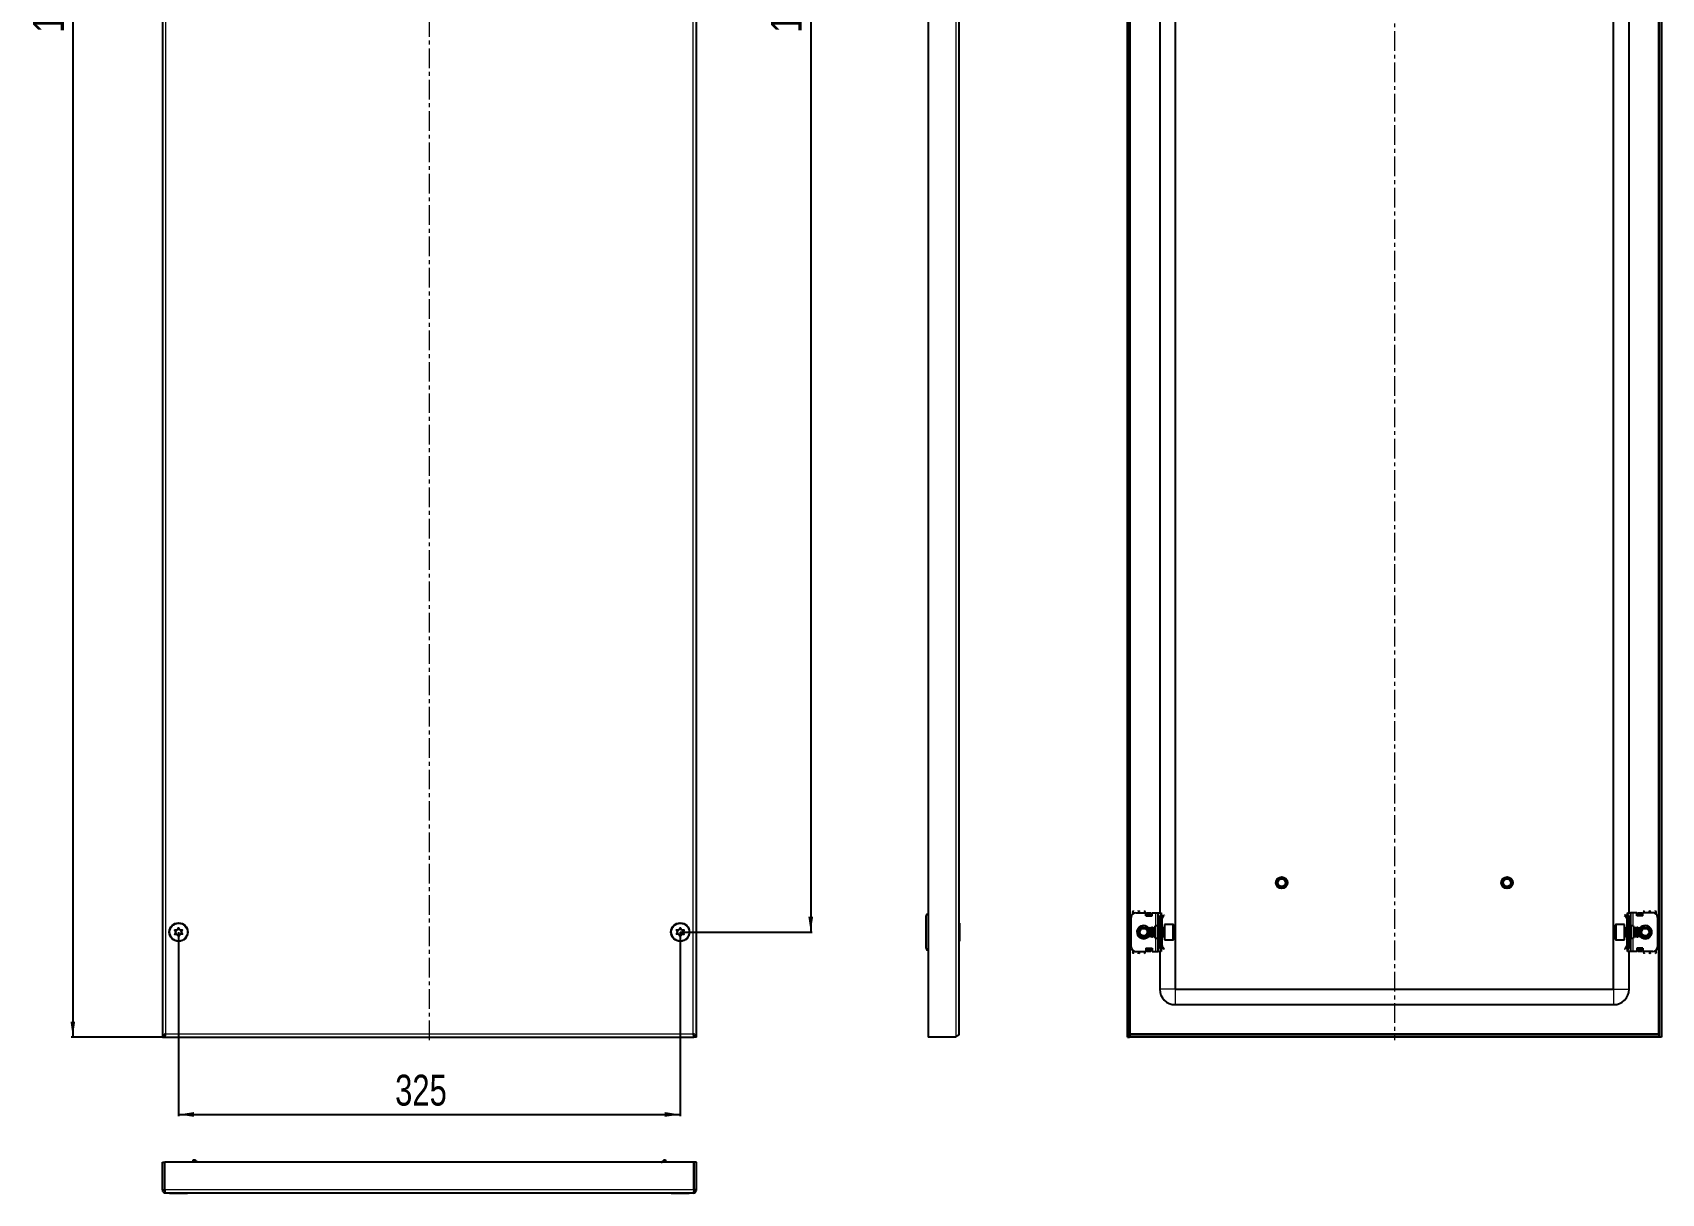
# Model space of a CAD drawing. Header units: millimetres. Extents: x 102 to 1157, y -492 to 1061.
# Drawn here: x 102 to 1157, y -492 to 261 of the extents above; entities that cross this region are included whole.
import ezdxf

# ---------------------------------------------------------------- set-up
doc = ezdxf.new("R2010")
doc.units = ezdxf.units.MM
doc.linetypes.add('CENTERX2', pattern=[20.32, 12.7, -2.54, 2.54, -2.54])
doc.layers.add('FORMAT', color=7, linetype='Continuous')
doc.styles.add('SLDTEXTSTYLE0', font='TXT', dxfattribs={"width": 0.75})
doc.dimstyles.new('SLDDIMSTYLE0', dxfattribs={"dimtxt": 20, "dimasz": 10, "dimexe": 0, "dimexo": 0.0625, "dimgap": 5, "dimtad": 2, "dimdec": 1, "dimrnd": 1e-09, "dimzin": 12, "dimdsep": 46, "dimtxsty": 'SLDTEXTSTYLE0', "dimsah": 1, "dimcen": 0.09, "dimadec": 0, "dimazin": 3, "dimtfac": 1, "dimtofl": 0, "dimtmove": 0, "dimatfit": 3, "dimfxl": 0, "dimfrac": 2, "dimtolj": 1, "dimtzin": 12, "dimarcsym": 0})

# ---------------------------------------------------------------- blocks, each defined once
blk = doc.blocks.new('_D_1')
at = {"layer": 'FORMAT'}
for p, q in [((187.7, 970.6), (127, 970.6)), ((128, 970.6), (128, -390.4)), ((187.7, -390.4), (127, -390.4))]:
    blk.add_line(p, q, dxfattribs=at)
for points in [[(128, 970.6), (126.5, 960.6), (129.5, 960.6)], [(128, -390.4), (129.5, -380.4), (126.5, -380.4)]]:
    blk.add_solid(points, dxfattribs=at)
at = {"layer": 'FORMAT', "insert": (102.2, 260.5), "char_height": 20, "attachment_point": 1, "rotation": 90, "style": 'SLDTEXTSTYLE0'}
blk.add_mtext('1361', dxfattribs=at)
blk = doc.blocks.new('_D_2')
at = {"layer": 'FORMAT'}
for p, q in [((521.5, 902.6), (607, 902.6)), ((606, 902.6), (606, -322.4)), ((521.5, -322.4), (607, -322.4))]:
    blk.add_line(p, q, dxfattribs=at)
for points in [[(606, 902.6), (604.5, 892.6), (607.6, 892.6)], [(606, -322.4), (607.6, -312.4), (604.5, -312.4)]]:
    blk.add_solid(points, dxfattribs=at)
at = {"layer": 'FORMAT', "insert": (580.2, 260.5), "char_height": 20, "attachment_point": 1, "rotation": 90, "style": 'SLDTEXTSTYLE0'}
blk.add_mtext('1225', dxfattribs=at)
blk = doc.blocks.new('_D_3')
at = {"layer": 'FORMAT'}
for p, q in [((196.5, -322.4), (196.5, -441.6)), ((521.5, -322.4), (521.5, -441.6)), ((196.5, -440.6), (521.5, -440.6))]:
    blk.add_line(p, q, dxfattribs=at)
for points in [[(196.5, -440.6), (206.5, -442.1), (206.5, -439)], [(521.5, -440.6), (511.5, -439), (511.5, -442.1)]]:
    blk.add_solid(points, dxfattribs=at)
at = {"layer": 'FORMAT', "insert": (336.8, -414.8), "char_height": 20, "attachment_point": 1, "style": 'SLDTEXTSTYLE0'}
blk.add_mtext('325', dxfattribs=at)

msp = doc.modelspace()

# ---------------------------------------------------------------- linework, layer by layer
at = {"color": 7, "linetype": 'Continuous', "lineweight": 25}
for p, q in [((186.01, 970.6), (186.01, -390.4)), ((532.01, -390.4), (532.01, 970.6)), ((682.08, 970.6), (682.08, -390.4)), ((702.08, 968.5), (702.08, -388.3)), ((811.14, -390.4), (811.14, 970.6)), ((812.64, -390.4), (812.64, 970.6)), ((1155.64, 970.6), (1155.64, -390.4)), ((1157.14, 970.6), (1157.14, -390.4)), ((842.14, 939.6), (842.14, -359.4)), ((1126.14, -359.4), (1126.14, 939.6)), ((832.14, 277.6), (832.14, -309.9)), ((1136.14, -309.9), (1136.14, 277.6)), ((680.58, -312.9), (680.58, -331.9)), ((813.64, -331.9), (813.64, -312.9)), ((814.64, -309.65), (814.64, -310.66)), ((816.64, -309.9), (823.14, -309.9)), ((822.64, -309.65), (822.64, -309.9)), ((823.14, -311.9), (823.14, -309.9)), ((823.34, -310.02), (823.14, -310.02)), ((823.14, -311.9), (827.14, -311.9)), ((823.34, -311.9), (823.34, -310.02)), ((823.39, -310.28), (823.89, -309.92)), ((823.89, -310.28), (823.39, -310.63)), ((823.39, -310.63), (823.39, -310.28)), ((823.39, -311.55), (823.39, -310.63)), ((823.39, -311.9), (823.39, -311.55)), ((823.89, -309.92), (823.89, -310.28)), ((823.89, -309.92), (826.39, -309.92)), ((823.89, -310.28), (826.39, -310.28)), ((826.39, -310.28), (826.39, -309.92)), ((826.39, -309.92), (826.89, -310.28)), ((826.89, -310.63), (826.39, -310.28)), ((826.89, -310.28), (826.89, -310.63)), ((826.89, -310.63), (826.89, -311.55)), ((826.89, -311.55), (826.89, -311.9)), ((827.14, -311.9), (827.14, -309.9)), ((827.14, -309.9), (829.64, -309.9)), ((829.64, -309.9), (831.14, -309.9)), ((831.14, -309.9), (833.14, -309.9)), ((831.14, -312.9), (831.14, -309.9)), ((831.14, -331.9), (831.14, -312.9)), ((832.14, -331.9), (832.14, -312.9)), ((833.14, -309.9), (833.14, -310.66)), ((833.14, -310.66), (833.14, -334.14)), ((833.14, -310.99), (833.34, -311.19)), ((833.64, -313.65), (833.14, -313.65)), ((833.14, -317.15), (833.14, -313.65)), ((833.64, -311.9), (833.64, -312.36)), ((833.64, -317.15), (833.64, -313.65)), ((833.72, -312.24), (834.7, -311.26)), ((834.08, -312.59), (833.72, -312.24)), ((834.08, -312.59), (835.05, -311.61)), ((834.7, -311.26), (835.05, -311.61)), ((1133.58, -311.26), (1133.22, -311.61)), ((1134.2, -312.59), (1133.22, -311.61)), ((1134.55, -312.24), (1133.58, -311.26)), ((1134.2, -312.59), (1134.55, -312.24)), ((1134.64, -311.9), (1134.64, -312.29)), ((1134.64, -313.65), (1135.14, -313.65)), ((1134.64, -313.65), (1134.64, -317.15)), ((1134.93, -311.19), (1135.14, -310.99)), ((1135.14, -309.9), (1137.14, -309.9)), ((1135.14, -310.66), (1135.14, -309.9)), ((1135.14, -334.14), (1135.14, -310.66)), ((1135.14, -313.65), (1135.14, -317.15)), ((1136.14, -312.9), (1136.14, -331.9)), ((1137.14, -309.9), (1137.14, -312.9)), ((1138.64, -309.9), (1137.14, -309.9)), ((1137.14, -312.9), (1137.14, -331.9)), ((1141.14, -309.9), (1138.64, -309.9)), ((1141.14, -311.9), (1141.14, -309.9)), ((1145.14, -311.9), (1141.14, -311.9)), ((1141.39, -310.28), (1141.89, -309.92)), ((1141.89, -310.28), (1141.39, -310.63)), ((1141.39, -310.63), (1141.39, -310.28)), ((1141.39, -311.55), (1141.39, -310.63)), ((1141.39, -311.9), (1141.39, -311.55)), ((1141.89, -309.92), (1141.89, -310.28)), ((1141.89, -309.92), (1144.39, -309.92)), ((1141.89, -310.28), (1144.39, -310.28)), ((1144.39, -310.28), (1144.39, -309.92)), ((1144.39, -309.92), (1144.89, -310.28)), ((1144.89, -310.63), (1144.39, -310.28)), ((1144.89, -310.28), (1144.89, -310.63)), ((1144.89, -310.63), (1144.89, -311.55)), ((1144.89, -311.55), (1144.89, -311.9)), ((1144.94, -310.02), (1144.94, -311.9)), ((1145.14, -310.02), (1144.94, -310.02)), ((1145.14, -311.9), (1145.14, -309.9)), ((1151.64, -309.9), (1145.14, -309.9)), ((1145.64, -309.9), (1145.64, -309.65)), ((1153.64, -310.66), (1153.64, -309.65)), ((1154.64, -312.9), (1154.64, -331.9)), ((702.34, -316.61), (702.08, -316.61)), ((702.34, -316.61), (702.34, -328.18)), ((825.69, -319.4), (825.14, -319.95)), ((825.14, -319.95), (825.14, -324.85)), ((825.14, -324.85), (825.69, -325.4)), ((825.75, -319.4), (825.69, -319.4)), ((825.69, -319.4), (825.69, -325.4)), ((825.69, -325.4), (825.75, -325.4)), ((826.14, -319.95), (825.75, -319.4)), ((825.75, -319.4), (825.75, -324.93)), ((825.75, -325.4), (826.14, -324.85)), ((825.75, -324.93), (825.75, -325.4)), ((826.52, -319.4), (826.14, -319.95)), ((826.14, -319.95), (826.14, -324.46)), ((826.14, -324.46), (826.14, -324.85)), ((826.14, -324.85), (826.52, -325.4)), ((826.75, -319.4), (826.52, -319.4)), ((826.52, -319.4), (826.52, -324.93)), ((826.52, -324.93), (826.52, -325.4)), ((826.52, -325.4), (826.75, -325.4)), ((827.14, -319.95), (826.75, -319.4)), ((826.75, -319.4), (826.75, -324.93)), ((826.75, -325.4), (827.14, -324.85)), ((826.75, -324.93), (826.75, -325.4)), ((827.52, -319.4), (827.14, -319.95)), ((827.14, -319.95), (827.14, -324.46)), ((827.14, -324.46), (827.14, -324.85)), ((827.14, -324.85), (827.52, -325.4)), ((827.75, -319.4), (827.52, -319.4)), ((827.52, -319.4), (827.52, -324.93)), ((827.52, -324.93), (827.52, -325.4)), ((827.52, -325.4), (827.75, -325.4)), ((828.14, -319.95), (827.75, -319.4)), ((827.75, -319.4), (827.75, -324.93)), ((827.75, -325.4), (828.14, -324.85)), ((827.75, -324.93), (827.75, -325.4)), ((828.52, -319.4), (828.14, -319.95)), ((828.14, -319.95), (828.14, -324.46)), ((828.14, -324.46), (828.14, -324.85)), ((828.14, -324.85), (828.52, -325.4)), ((828.75, -319.4), (828.52, -319.4)), ((828.52, -319.4), (828.52, -324.93)), ((828.52, -324.93), (828.52, -325.4)), ((828.52, -325.4), (828.75, -325.4)), ((829.14, -319.95), (828.75, -319.4)), ((828.75, -319.4), (828.75, -324.93)), ((828.75, -325.4), (829.14, -324.85)), ((828.75, -324.93), (828.75, -325.4)), ((830.64, -318.4), (829.14, -318.4)), ((829.14, -326.4), (829.14, -318.4)), ((829.14, -326.4), (830.64, -326.4)), ((833.64, -317.15), (833.14, -317.15)), ((833.52, -319.4), (833.14, -319.95)), ((833.14, -324.85), (833.52, -325.4)), ((833.75, -319.4), (833.52, -319.4)), ((833.52, -319.4), (833.52, -324.93)), ((833.52, -324.93), (833.52, -325.4)), ((833.52, -325.4), (833.75, -325.4)), ((833.64, -319.4), (833.64, -317.15)), ((833.64, -327.65), (833.64, -325.4)), ((834.14, -319.95), (833.75, -319.4)), ((833.75, -319.4), (833.75, -324.93)), ((833.75, -325.4), (834.14, -324.85)), ((833.75, -324.93), (833.75, -325.4)), ((834.52, -319.4), (834.14, -319.95)), ((834.14, -319.95), (834.14, -324.46)), ((834.14, -324.46), (834.14, -324.85)), ((834.14, -324.85), (834.52, -325.4)), ((834.89, -319.4), (834.52, -319.4)), ((834.52, -319.4), (834.52, -324.93)), ((834.52, -324.93), (834.52, -325.4)), ((834.52, -325.4), (834.89, -325.4)), ((840.54, -317.4), (835.14, -317.4)), ((835.14, -317.4), (835.14, -327.4)), ((841.14, -318), (841.14, -326.8)), ((1127.14, -320.03), (1127.14, -318)), ((1127.14, -326.8), (1127.14, -320.03)), ((1133.14, -317.4), (1127.74, -317.4)), ((1133.14, -319.71), (1133.14, -317.4)), ((1133.14, -327.4), (1133.14, -319.71)), ((1133.75, -319.4), (1133.39, -319.4)), ((1133.39, -325.4), (1133.75, -325.4)), ((1134.14, -319.95), (1133.75, -319.4)), ((1133.75, -324.93), (1133.75, -319.4)), ((1133.75, -325.4), (1134.14, -324.85)), ((1133.75, -325.4), (1133.75, -324.93)), ((1134.52, -319.4), (1134.14, -319.95)), ((1134.14, -324.46), (1134.14, -319.95)), ((1134.14, -324.85), (1134.14, -324.46)), ((1134.14, -324.85), (1134.52, -325.4)), ((1134.75, -319.4), (1134.52, -319.4)), ((1134.52, -324.93), (1134.52, -319.4)), ((1134.52, -325.4), (1134.52, -324.93)), ((1134.52, -325.4), (1134.75, -325.4)), ((1135.14, -317.15), (1134.64, -317.15)), ((1134.64, -317.15), (1134.64, -319.4)), ((1134.64, -325.4), (1134.64, -327.65)), ((1135.14, -319.95), (1134.75, -319.4)), ((1134.75, -324.93), (1134.75, -319.4)), ((1134.75, -325.4), (1135.14, -324.85)), ((1134.75, -325.4), (1134.75, -324.93)), ((1139.14, -318.4), (1137.64, -318.4)), ((1137.64, -326.4), (1139.14, -326.4)), ((1139.14, -318.4), (1139.14, -326.4)), ((1139.52, -319.4), (1139.14, -319.95)), ((1139.14, -324.85), (1139.52, -325.4)), ((1139.75, -319.4), (1139.52, -319.4)), ((1139.52, -324.93), (1139.52, -319.4)), ((1139.52, -325.4), (1139.52, -324.93)), ((1139.52, -325.4), (1139.75, -325.4)), ((1140.14, -319.95), (1139.75, -319.4)), ((1139.75, -324.93), (1139.75, -319.4)), ((1139.75, -325.4), (1140.14, -324.85)), ((1139.75, -325.4), (1139.75, -324.93)), ((1140.52, -319.4), (1140.14, -319.95)), ((1140.14, -324.46), (1140.14, -319.95)), ((1140.14, -324.85), (1140.14, -324.46)), ((1140.14, -324.85), (1140.52, -325.4)), ((1140.75, -319.4), (1140.52, -319.4)), ((1140.52, -324.93), (1140.52, -319.4)), ((1140.52, -325.4), (1140.52, -324.93)), ((1140.52, -325.4), (1140.75, -325.4)), ((1141.14, -319.95), (1140.75, -319.4)), ((1140.75, -324.93), (1140.75, -319.4)), ((1140.75, -325.4), (1141.14, -324.85)), ((1140.75, -325.4), (1140.75, -324.93)), ((1141.52, -319.4), (1141.14, -319.95)), ((1141.14, -324.46), (1141.14, -319.95)), ((1141.14, -324.85), (1141.14, -324.46)), ((1141.14, -324.85), (1141.52, -325.4)), ((1141.75, -319.4), (1141.52, -319.4)), ((1141.52, -324.93), (1141.52, -319.4)), ((1141.52, -325.4), (1141.52, -324.93)), ((1141.52, -325.4), (1141.75, -325.4)), ((1142.14, -319.95), (1141.75, -319.4)), ((1141.75, -324.93), (1141.75, -319.4)), ((1141.75, -325.4), (1142.14, -324.85)), ((1141.75, -325.4), (1141.75, -324.93)), ((1142.52, -319.4), (1142.14, -319.95)), ((1142.14, -324.46), (1142.14, -319.95)), ((1142.14, -324.85), (1142.14, -324.46)), ((1142.14, -324.85), (1142.52, -325.4)), ((1142.58, -319.4), (1142.52, -319.4)), ((1142.52, -324.93), (1142.52, -319.4)), ((1142.52, -325.4), (1142.52, -324.93)), ((1142.52, -325.4), (1142.58, -325.4)), ((1143.14, -319.95), (1142.58, -319.4)), ((1142.58, -320.78), (1142.58, -319.4)), ((1142.58, -325.4), (1142.58, -320.78)), ((1142.58, -325.4), (1143.14, -324.85)), ((1143.14, -321.08), (1143.14, -319.95)), ((1143.14, -324.85), (1143.14, -321.08)), ((702.08, -328.18), (702.34, -328.18)), ((814.64, -334.14), (814.64, -335.15)), ((816.64, -334.9), (823.14, -334.9)), ((822.64, -334.9), (822.64, -335.15)), ((823.14, -332.9), (823.14, -334.9)), ((823.14, -332.9), (827.14, -332.9)), ((823.14, -334.78), (823.34, -334.78)), ((823.34, -334.78), (823.34, -332.9)), ((823.39, -333.25), (823.39, -332.9)), ((823.39, -334.17), (823.39, -333.25)), ((823.39, -334.52), (823.39, -334.17)), ((823.39, -334.17), (823.89, -334.52)), ((823.89, -334.87), (823.39, -334.52)), ((823.89, -334.52), (823.89, -334.87)), ((826.39, -334.52), (823.89, -334.52)), ((826.39, -334.87), (823.89, -334.87)), ((826.39, -334.52), (826.89, -334.17)), ((826.39, -334.87), (826.39, -334.52)), ((826.89, -334.52), (826.39, -334.87)), ((826.89, -332.9), (826.89, -333.25)), ((826.89, -333.25), (826.89, -334.17)), ((826.89, -334.17), (826.89, -334.52)), ((827.14, -332.9), (827.14, -334.9)), ((827.14, -334.9), (829.64, -334.9)), ((829.64, -334.9), (831.14, -334.9)), ((831.14, -334.9), (831.14, -331.9)), ((833.14, -334.9), (831.14, -334.9)), ((832.14, -334.9), (832.14, -359.4)), ((833.14, -331.15), (833.14, -327.65)), ((833.14, -327.65), (833.64, -327.65)), ((833.64, -331.15), (833.14, -331.15)), ((833.34, -333.61), (833.14, -333.81)), ((833.14, -334.14), (833.14, -334.9)), ((833.64, -331.15), (833.64, -327.65)), ((833.64, -332.9), (833.64, -332.51)), ((834.08, -332.21), (833.72, -332.56)), ((833.72, -332.56), (834.7, -333.54)), ((834.08, -332.21), (835.05, -333.19)), ((834.7, -333.54), (835.05, -333.19)), ((835.14, -327.4), (840.54, -327.4)), ((1127.74, -327.4), (1133.14, -327.4)), ((1134.2, -332.21), (1133.22, -333.19)), ((1133.58, -333.54), (1133.22, -333.19)), ((1134.55, -332.56), (1133.58, -333.54)), ((1134.2, -332.21), (1134.55, -332.56)), ((1134.64, -327.65), (1135.14, -327.65)), ((1134.64, -327.65), (1134.64, -331.15)), ((1134.64, -331.15), (1135.14, -331.15)), ((1134.64, -332.9), (1134.64, -332.44)), ((1135.14, -333.81), (1134.93, -333.61)), ((1135.14, -327.65), (1135.14, -331.15)), ((1135.14, -334.9), (1135.14, -334.14)), ((1137.14, -334.9), (1135.14, -334.9)), ((1136.14, -359.4), (1136.14, -334.9)), ((1137.14, -331.9), (1137.14, -334.9)), ((1138.64, -334.9), (1137.14, -334.9)), ((1141.14, -334.9), (1138.64, -334.9)), ((1145.14, -332.9), (1141.14, -332.9)), ((1141.14, -332.9), (1141.14, -334.9)), ((1141.39, -333.25), (1141.39, -332.9)), ((1141.39, -334.17), (1141.39, -333.25)), ((1141.39, -334.52), (1141.39, -334.17)), ((1141.39, -334.17), (1141.89, -334.52)), ((1141.89, -334.87), (1141.39, -334.52)), ((1141.89, -334.52), (1141.89, -334.87)), ((1144.39, -334.52), (1141.89, -334.52)), ((1144.39, -334.87), (1141.89, -334.87)), ((1144.39, -334.52), (1144.89, -334.17)), ((1144.39, -334.87), (1144.39, -334.52)), ((1144.89, -334.52), (1144.39, -334.87)), ((1144.89, -332.9), (1144.89, -333.25)), ((1144.89, -333.25), (1144.89, -334.17)), ((1144.89, -334.17), (1144.89, -334.52)), ((1144.94, -332.9), (1144.94, -334.78)), ((1144.94, -334.78), (1145.14, -334.78)), ((1145.14, -332.9), (1145.14, -334.9)), ((1151.64, -334.9), (1145.14, -334.9)), ((1145.64, -335.15), (1145.64, -334.9)), ((1153.64, -335.15), (1153.64, -334.14)), ((842.14, -359.4), (1126.14, -359.4)), ((842.14, -369.4), (1126.14, -369.4)), ((186.01, -390.4), (187.51, -390.4)), ((187.71, -389.29), (187.71, -390.4)), ((187.71, -390.4), (530.31, -390.4)), ((530.31, -390.4), (530.31, -389.28)), ((532.01, -390.4), (530.51, -390.4)), ((699.98, -390.4), (682.08, -390.4)), ((811.14, -390.4), (812.64, -390.4)), ((1155.44, -388.9), (812.84, -388.9)), ((812.84, -388.9), (812.84, -390.4)), ((1155.44, -390.4), (812.84, -390.4)), ((812.99, -388.9), (813.24, -388.3)), ((1155.04, -388.3), (1155.28, -388.9)), ((1155.44, -388.9), (1155.44, -390.4)), ((1157.14, -390.4), (1155.64, -390.4)), ((186.01, -471.47), (187.51, -471.47)), ((186.01, -489.37), (186.01, -471.47)), ((187.51, -489.37), (187.51, -471.47)), ((187.71, -489.37), (187.71, -471.47)), ((530.31, -471.47), (187.71, -471.47)), ((206.01, -471.47), (206.01, -469.97)), ((206.01, -469.97), (207.01, -469.97)), ((208.01, -470.97), (207.01, -469.97)), ((208.51, -470.97), (208.01, -470.97)), ((208.01, -470.97), (208.01, -471.47)), ((509.51, -470.97), (510.01, -470.97)), ((511.01, -469.97), (510.01, -470.97)), ((510.01, -471.47), (510.01, -470.97)), ((511.01, -469.97), (512.01, -469.97)), ((512.01, -469.97), (512.01, -471.47)), ((530.31, -489.37), (530.31, -471.47)), ((532.01, -471.47), (530.51, -471.47)), ((530.51, -489.37), (530.51, -471.47)), ((532.01, -489.37), (532.01, -471.47)), ((186.01, -489.37), (187.51, -489.37)), ((529.91, -491.47), (188.11, -491.47)), ((190.72, -491.47), (190.72, -491.72)), ((193.72, -491.72), (190.72, -491.72)), ((202.29, -491.72), (193.72, -491.72)), ((202.29, -491.72), (202.29, -491.47)), ((515.72, -491.47), (515.72, -491.72)), ((527.29, -491.72), (515.72, -491.72)), ((527.29, -491.72), (527.29, -491.47)), ((532.01, -489.37), (530.51, -489.37))]:
    msp.add_line(p, q, dxfattribs=at)
at = {"color": 8, "linetype": 'Continuous', "lineweight": 18}
for p, q in [((188.11, 968.5), (188.11, -388.3)), ((529.91, -388.3), (529.91, 968.5)), ((699.98, 970.6), (699.98, -390.4)), ((813.24, -388.3), (813.24, 968.5)), ((1155.04, 968.5), (1155.04, -388.3)), ((814.64, -309.65), (818.64, -309.65)), ((818.64, -309.65), (822.64, -309.65)), ((826.89, -311.55), (823.39, -311.55)), ((829.64, -318.4), (829.64, -309.9)), ((832.14, -312.9), (831.14, -312.9)), ((833.14, -311.4), (833.34, -311.19)), ((833.14, -311.9), (833.64, -311.9)), ((1135.14, -311.9), (1134.64, -311.9)), ((1135.14, -311.4), (1134.93, -311.19)), ((1137.14, -312.9), (1136.14, -312.9)), ((1138.64, -309.9), (1138.64, -318.4)), ((1144.89, -311.55), (1141.39, -311.55)), ((1145.64, -309.65), (1149.64, -309.65)), ((1153.64, -309.65), (1149.64, -309.65)), ((829.64, -334.9), (829.64, -326.4)), ((830.64, -326.4), (830.64, -318.4)), ((834.89, -320.78), (834.89, -319.4)), ((834.89, -325.4), (834.89, -320.78)), ((840.54, -327.4), (840.54, -317.4)), ((1127.74, -317.4), (1127.74, -319.71)), ((1127.74, -319.71), (1127.74, -327.4)), ((1133.39, -319.4), (1133.39, -325.4)), ((1137.64, -318.4), (1137.64, -326.4)), ((1138.64, -326.4), (1138.64, -334.9)), ((814.64, -335.15), (818.64, -335.15)), ((822.64, -335.15), (818.64, -335.15)), ((823.39, -333.25), (826.89, -333.25)), ((831.14, -331.9), (832.14, -331.9)), ((833.14, -332.9), (833.64, -332.9)), ((833.14, -333.4), (833.34, -333.61)), ((1135.14, -332.9), (1134.64, -332.9)), ((1135.14, -333.4), (1134.93, -333.61)), ((1136.14, -331.9), (1137.14, -331.9)), ((1141.39, -333.25), (1144.89, -333.25)), ((1149.64, -335.15), (1145.64, -335.15)), ((1153.64, -335.15), (1149.64, -335.15)), ((842.14, -359.4), (832.14, -359.4)), ((842.14, -359.4), (842.14, -369.4)), ((1126.14, -359.4), (1126.14, -369.4)), ((1126.14, -359.4), (1136.14, -359.4)), ((188.11, -388.3), (529.91, -388.3)), ((1155.04, -388.3), (813.24, -388.3)), ((530.31, -489.37), (187.71, -489.37))]:
    msp.add_line(p, q, dxfattribs=at)
at = {"color": 7, "linetype": 'Continuous', "lineweight": 25}
for centre, radius in [((911.14, -290.4), 3.75), ((911.14, -290.4), 3), ((911.14, -290.4), 2.5), ((1057.14, -290.4), 3.75), ((1057.14, -290.4), 3), ((1057.14, -290.4), 2.5), ((196.51, -322.4), 6), ((521.51, -322.4), 6), ((196.51, -322.4), 5.79), ((196.51, -322.4), 1.85), ((521.51, -322.4), 5.79), ((521.51, -322.4), 1.85), ((821.64, -322.4), 3), ((821.64, -322.4), 2.76), ((821.64, -322.4), 2.45), ((1146.64, -322.4), 3), ((1146.64, -322.4), 2.76), ((1146.64, -322.4), 2.45)]:
    msp.add_circle(centre, radius, dxfattribs=at)
for centre, radius, start, end in [((683.58, -312.9), 3, 120, 180), ((816.64, -312.9), 3, 90, 180), ((835.14, -312.9), 3, 131.81031, 180), ((832.64, -311.9), 1, 360, 45), ((1135.64, -311.9), 1, 135, 180), ((1133.14, -312.9), 3, 360, 48.18969), ((1151.64, -312.9), 3, 360, 90), ((821.64, -322.4), 4, 90, 331.04498), ((821.64, -322.4), 4, 28.95502, 90), ((830.64, -317.9), 0.5, 270, 360), ((830.64, -326.9), 0.5, 0, 90), ((834.89, -319.15), 0.25, 270, 0), ((834.89, -325.65), 0.25, 0, 90), ((840.54, -318), 0.6, 0, 90), ((840.54, -326.8), 0.6, 270, 360), ((1127.74, -318), 0.6, 90, 180), ((1127.74, -326.8), 0.6, 180, 270), ((1133.39, -319.15), 0.25, 180, 270), ((1133.39, -325.65), 0.25, 90, 180), ((1137.64, -317.9), 0.5, 180, 270), ((1137.64, -326.9), 0.5, 90, 180), ((1146.64, -322.4), 4, 270, 151.04498), ((1146.64, -322.4), 4, 208.95502, 270), ((683.58, -331.9), 3, 180, 240), ((816.64, -331.9), 3, 180, 270), ((835.14, -331.9), 3, 180, 228.18969), ((832.64, -332.9), 1, 315, 0), ((1135.64, -332.9), 1, 180, 225), ((1133.14, -331.9), 3, 311.81031, 360), ((1151.64, -331.9), 3, 270, 360), ((842.14, -359.4), 10, 180, 270), ((1126.14, -359.4), 10, 270, 0)]:
    msp.add_arc(centre, radius, start, end, dxfattribs=at)
at = {"color": 8, "linetype": 'Continuous', "lineweight": 18}
for centre, start, end in [((821.64, -322.4), 35.46217, 270), ((821.64, -322.4), 270, 324.53783), ((1146.64, -322.4), 215.46217, 90), ((1146.64, -322.4), 90, 144.53783)]:
    msp.add_arc(centre, 4.5, start, end, dxfattribs=at)
at = {"color": 7, "linetype": 'Continuous', "lineweight": 25}
for points, knots in [([(814.64, -309.65), (814.73, -309.41), (814.92, -308.92), (815.11, -308.52), (815.21, -308.33)], [0, 0, 0, 0, 0.5020654, 1, 1, 1, 1]), ([(818.06, -308.34), (818.14, -308.49), (818.32, -308.84), (818.51, -309.33), (818.62, -309.61), (818.64, -309.65)], [0, 0, 0, 0, 0.4154826, 0.9171518, 1, 1, 1, 1]), ([(818.64, -309.65), (818.73, -309.41), (818.92, -308.92), (819.11, -308.52), (819.21, -308.33)], [0, 0, 0, 0, 0.50206541, 1, 1, 1, 1]), ([(822.06, -308.34), (822.14, -308.49), (822.32, -308.84), (822.51, -309.33), (822.62, -309.61), (822.64, -309.65)], [0, 0, 0, 0, 0.4154826, 0.9171518, 1, 1, 1, 1]), ([(833.72, -312.24), (833.57, -312.42), (833.26, -312.8), (833.14, -313.33), (833.14, -313.61), (833.14, -313.65)], [0, 0, 0, 0, 0.4618628, 0.9237257, 1, 1, 1, 1]), ([(834.08, -312.59), (833.96, -312.74), (833.77, -312.97), (833.65, -313.35), (833.64, -313.55), (833.64, -313.65)], [0, 0, 0, 0, 0.4850424, 0.7384039, 1, 1, 1, 1]), ([(1134.64, -313.65), (1134.62, -313.46), (1134.58, -313.17), (1134.4, -312.82), (1134.26, -312.67), (1134.2, -312.59)], [0, 0, 0, 0, 0.4850424, 0.7384039, 1, 1, 1, 1]), ([(1135.14, -313.65), (1135.11, -313.41), (1135.06, -312.92), (1134.77, -312.47), (1134.58, -312.26), (1134.55, -312.24)], [0, 0, 0, 0, 0.4618628, 0.9237257, 1, 1, 1, 1]), ([(1145.64, -309.65), (1145.73, -309.41), (1145.92, -308.92), (1146.11, -308.52), (1146.21, -308.33)], [0, 0, 0, 0, 0.50206541, 1, 1, 1, 1]), ([(1149.06, -308.34), (1149.14, -308.49), (1149.32, -308.84), (1149.51, -309.33), (1149.62, -309.61), (1149.64, -309.65)], [0, 0, 0, 0, 0.4154826, 0.9171518, 1, 1, 1, 1]), ([(1149.64, -309.65), (1149.73, -309.41), (1149.92, -308.92), (1150.11, -308.52), (1150.21, -308.33)], [0, 0, 0, 0, 0.5020654, 1, 1, 1, 1]), ([(1153.06, -308.34), (1153.14, -308.49), (1153.32, -308.84), (1153.51, -309.33), (1153.62, -309.61), (1153.64, -309.65)], [0, 0, 0, 0, 0.4154826, 0.9171518, 1, 1, 1, 1]), ([(198.96, -323.75), (198.96, -323.74), (198.97, -323.71), (198.96, -323.65), (198.91, -323.52), (198.69, -323.2), (198.39, -322.75), (198.36, -322.12), (198.57, -321.65), (198.78, -321.32), (198.89, -321.11), (198.92, -321.01), (198.92, -320.97), (198.9, -320.94), (198.87, -320.92), (198.81, -320.89), (198.54, -320.88), (198.07, -320.93), (197.36, -320.84), (196.91, -320.3), (196.7, -319.87), (196.55, -319.65), (196.49, -319.61), (196.46, -319.6), (196.43, -319.6), (196.4, -319.62), (196.37, -319.65), (196.31, -319.71), (196.2, -319.91), (196.04, -320.25), (195.76, -320.69), (195.2, -320.99), (194.66, -320.98), (194.27, -320.97), (194.12, -321), (194.07, -321.03), (194.05, -321.05), (194.04, -321.09), (194.05, -321.14), (194.11, -321.28), (194.32, -321.6), (194.62, -322.05), (194.66, -322.68), (194.44, -323.15), (194.24, -323.48), (194.12, -323.69), (194.1, -323.79), (194.1, -323.83), (194.12, -323.86), (194.14, -323.88), (194.21, -323.91), (194.47, -323.92), (194.95, -323.87), (195.65, -323.96), (196.11, -324.5), (196.31, -324.93), (196.47, -325.15), (196.52, -325.19), (196.55, -325.2), (196.59, -325.2), (196.62, -325.18), (196.65, -325.15), (196.7, -325.09), (196.81, -324.89), (196.98, -324.55), (197.26, -324.11), (197.81, -323.81), (198.35, -323.82), (198.75, -323.83), (198.89, -323.8), (198.94, -323.77), (198.96, -323.76), (198.96, -323.75)], [0, 0, 0, 0, 0.0020087, 0.00442, 0.0093647, 0.0255282, 0.0677053, 0.0957862, 0.1246456, 0.1503415, 0.1605194, 0.1633943, 0.1656965, 0.1672448, 0.1688741, 0.1707699, 0.1786058, 0.2119941, 0.2499945, 0.2879948, 0.3213831, 0.329219, 0.3311148, 0.3327441, 0.3342924, 0.3362166, 0.3385353, 0.3413178, 0.349662, 0.3753578, 0.4042173, 0.4322982, 0.4744753, 0.4906388, 0.4966691, 0.49844, 0.5, 0.5020087, 0.50442, 0.5093647, 0.5255282, 0.5677053, 0.5957862, 0.6246456, 0.6503415, 0.6605194, 0.6633943, 0.6656965, 0.6672448, 0.6688741, 0.6707699, 0.6786058, 0.7119941, 0.7499945, 0.7879948, 0.8213831, 0.829219, 0.8311148, 0.8327441, 0.8342924, 0.8362166, 0.8385353, 0.8413178, 0.849662, 0.8753578, 0.9042173, 0.9322982, 0.9744753, 0.9906388, 0.9966691, 0.99844, 1, 1, 1, 1]), ([(519.05, -323.75), (519.06, -323.76), (519.08, -323.78), (519.13, -323.8), (519.28, -323.83), (519.66, -323.82), (520.2, -323.81), (520.76, -324.11), (521.04, -324.55), (521.21, -324.9), (521.33, -325.11), (521.39, -325.18), (521.43, -325.2), (521.46, -325.2), (521.49, -325.19), (521.55, -325.15), (521.7, -324.93), (521.91, -324.5), (522.36, -323.96), (523.07, -323.87), (523.54, -323.92), (523.81, -323.91), (523.87, -323.88), (523.9, -323.86), (523.91, -323.83), (523.92, -323.79), (523.91, -323.75), (523.88, -323.67), (523.78, -323.47), (523.57, -323.15), (523.36, -322.68), (523.39, -322.05), (523.69, -321.6), (523.91, -321.27), (523.97, -321.14), (523.97, -321.08), (523.96, -321.05), (523.94, -321.02), (523.88, -321), (523.74, -320.97), (523.35, -320.98), (522.81, -320.99), (522.26, -320.69), (521.98, -320.25), (521.81, -319.9), (521.69, -319.69), (521.63, -319.62), (521.59, -319.6), (521.55, -319.6), (521.52, -319.61), (521.47, -319.65), (521.31, -319.87), (521.11, -320.3), (520.65, -320.84), (519.95, -320.93), (519.47, -320.88), (519.21, -320.89), (519.14, -320.92), (519.12, -320.94), (519.1, -320.97), (519.1, -321.01), (519.11, -321.05), (519.13, -321.13), (519.24, -321.33), (519.44, -321.65), (519.66, -322.12), (519.62, -322.75), (519.32, -323.2), (519.11, -323.53), (519.05, -323.66), (519.04, -323.72), (519.05, -323.74), (519.05, -323.75)], [0, 0, 0, 0, 0.0020087, 0.00442, 0.0093647, 0.0255282, 0.0677053, 0.0957862, 0.1246456, 0.1503415, 0.1605194, 0.1633943, 0.1656965, 0.1672448, 0.1688741, 0.1707699, 0.1786058, 0.2119941, 0.2499945, 0.2879948, 0.3213831, 0.329219, 0.3311148, 0.3327441, 0.3342924, 0.3362166, 0.3385353, 0.3413178, 0.349662, 0.3753578, 0.4042173, 0.4322982, 0.4744753, 0.4906388, 0.4966691, 0.49844, 0.5, 0.5020087, 0.50442, 0.5093647, 0.5255282, 0.5677053, 0.5957862, 0.6246456, 0.6503415, 0.6605194, 0.6633943, 0.6656965, 0.6672448, 0.6688741, 0.6707699, 0.6786058, 0.7119941, 0.7499945, 0.7879948, 0.8213831, 0.829219, 0.8311148, 0.8327441, 0.8342924, 0.8362166, 0.8385353, 0.8413178, 0.849662, 0.8753578, 0.9042173, 0.9322982, 0.9744753, 0.9906388, 0.9966691, 0.99844, 1, 1, 1, 1]), ([(815.21, -336.46), (815.13, -336.3), (814.95, -335.96), (814.76, -335.47), (814.65, -335.19), (814.64, -335.15)], [0, 0, 0, 0, 0.4154826, 0.9171518, 1, 1, 1, 1]), ([(818.64, -335.15), (818.54, -335.39), (818.35, -335.88), (818.16, -336.28), (818.06, -336.47)], [0, 0, 0, 0, 0.5020654, 1, 1, 1, 1]), ([(819.21, -336.46), (819.13, -336.3), (818.95, -335.96), (818.76, -335.47), (818.65, -335.19), (818.64, -335.15)], [0, 0, 0, 0, 0.4154826, 0.9171518, 1, 1, 1, 1]), ([(822.64, -335.15), (822.54, -335.39), (822.35, -335.88), (822.16, -336.28), (822.06, -336.47)], [0, 0, 0, 0, 0.5020654, 1, 1, 1, 1]), ([(833.14, -331.15), (833.16, -331.39), (833.21, -331.87), (833.5, -332.33), (833.69, -332.54), (833.72, -332.56)], [0, 0, 0, 0, 0.46186285, 0.92372566, 1, 1, 1, 1]), ([(833.64, -331.15), (833.66, -331.34), (833.69, -331.63), (833.87, -331.98), (834.01, -332.13), (834.08, -332.21)], [0, 0, 0, 0, 0.48504241, 0.73840391, 1, 1, 1, 1]), ([(1134.2, -332.21), (1134.32, -332.06), (1134.5, -331.83), (1134.62, -331.45), (1134.63, -331.25), (1134.64, -331.15)], [0, 0, 0, 0, 0.4850424, 0.7384039, 1, 1, 1, 1]), ([(1134.55, -332.56), (1134.7, -332.37), (1135.01, -332), (1135.13, -331.47), (1135.14, -331.19), (1135.14, -331.15)], [0, 0, 0, 0, 0.4618628, 0.9237257, 1, 1, 1, 1]), ([(1146.21, -336.46), (1146.13, -336.3), (1145.95, -335.96), (1145.76, -335.47), (1145.65, -335.19), (1145.64, -335.15)], [0, 0, 0, 0, 0.4154826, 0.91715183, 1, 1, 1, 1]), ([(1149.64, -335.15), (1149.54, -335.39), (1149.35, -335.88), (1149.16, -336.28), (1149.06, -336.47)], [0, 0, 0, 0, 0.5020654, 1, 1, 1, 1]), ([(1150.21, -336.46), (1150.13, -336.3), (1149.95, -335.96), (1149.76, -335.47), (1149.65, -335.19), (1149.64, -335.15)], [0, 0, 0, 0, 0.4154826, 0.9171518, 1, 1, 1, 1]), ([(1153.64, -335.15), (1153.54, -335.39), (1153.35, -335.88), (1153.16, -336.28), (1153.06, -336.47)], [0, 0, 0, 0, 0.5020654, 1, 1, 1, 1]), ([(530.51, -390.4), (530.5, -390.22), (530.48, -389.85), (530.29, -389.16), (530.06, -388.64), (529.91, -388.3)], [0, 0, 0, 0, 0.2598775, 0.5197391, 1, 1, 1, 1]), ([(532.01, -390.4), (531.98, -390.22), (531.91, -389.86), (531.41, -389.33), (530.71, -388.81), (530.17, -388.46), (529.91, -388.3)], [0, 0, 0, 0, 0.2547568, 0.5096489, 0.7645419, 1, 1, 1, 1]), ([(812.64, -390.4), (812.65, -390.22), (812.67, -389.85), (812.75, -389.48), (812.83, -389.29), (812.84, -389.28)], [0, 0, 0, 0, 0.48755, 0.9750699, 1, 1, 1, 1]), ([(1155.44, -389.29), (1155.44, -389.31), (1155.6, -389.68), (1155.62, -390.05), (1155.64, -390.4)], [0, 0, 0, 0, 0.0540971, 1, 1, 1, 1]), ([(208.01, -470.97), (208.03, -471.06), (208.06, -471.23), (208.31, -471.4), (208.42, -471.47)], [0, 0, 0, 0, 0.5741301, 1, 1, 1, 1]), ([(208.51, -470.97), (208.53, -471.07), (208.56, -471.22), (208.71, -471.39), (208.79, -471.45), (208.8, -471.47)], [0, 0, 0, 0, 0.6029704, 0.9179315, 1, 1, 1, 1]), ([(509.2, -471.47), (509.27, -471.41), (509.4, -471.29), (509.49, -471.13), (509.5, -471.02), (509.51, -470.97)], [0, 0, 0, 0, 0.3603654, 0.6750686, 1, 1, 1, 1]), ([(509.6, -471.47), (509.68, -471.41), (509.92, -471.26), (510, -471.09), (510.01, -470.98), (510.01, -470.97)], [0, 0, 0, 0, 0.3313457, 0.9052264, 1, 1, 1, 1]), ([(186.01, -489.37), (186.04, -489.65), (186.11, -490.21), (186.61, -490.91), (187.31, -491.38), (187.85, -491.44), (188.11, -491.47)], [0, 0, 0, 0, 0.25475685, 0.50964889, 0.7645419, 1, 1, 1, 1]), ([(187.51, -489.37), (187.52, -489.44), (187.54, -489.6), (187.64, -489.79), (187.74, -489.82), (187.77, -489.83)], [0, 0, 0, 0, 0.4327963, 0.8655659, 1, 1, 1, 1]), ([(529.91, -491.47), (530.19, -491.43), (530.75, -491.37), (531.45, -490.86), (531.92, -490.16), (531.98, -489.62), (532.01, -489.37)], [0, 0, 0, 0, 0.2547527, 0.5096447, 0.7645377, 1, 1, 1, 1]), ([(530.25, -489.84), (530.28, -489.82), (530.45, -489.72), (530.48, -489.52), (530.51, -489.37)], [0, 0, 0, 0, 0.2077128, 1, 1, 1, 1])]:
    msp.add_open_spline(points, degree=3, knots=knots, dxfattribs=at)
for points in [[(188.11, -388.3), (187.83, -388.47), (187.28, -388.82), (186.59, -389.35), (186.1, -389.87), (186.04, -390.22), (186.01, -390.4)], [(188.11, -388.3), (187.95, -388.65), (187.62, -389.35), (187.55, -390.05), (187.51, -390.4)], [(187.71, -390.4), (187.74, -390.37), (187.81, -390.3), (187.91, -389.82), (188.01, -389.13), (188.07, -388.57), (188.11, -388.3)], [(529.91, -388.3), (529.94, -388.57), (530.01, -389.13), (530.11, -389.82), (530.21, -390.3), (530.27, -390.37), (530.31, -390.4)], [(702.08, -388.3), (702.05, -388.47), (701.99, -388.82), (701.5, -389.35), (700.81, -389.87), (700.26, -390.22), (699.98, -390.4)], [(813.24, -388.3), (813.2, -388.38), (813.14, -388.54), (813.04, -388.73), (812.94, -388.87), (812.87, -388.89), (812.84, -388.9)], [(1155.44, -388.9), (1155.4, -388.89), (1155.34, -388.87), (1155.24, -388.73), (1155.14, -388.54), (1155.07, -388.38), (1155.04, -388.3)], [(188.11, -491.47), (188.07, -491.43), (188.01, -491.37), (187.91, -490.89), (187.81, -490.19), (187.74, -489.64), (187.71, -489.37)], [(530.31, -489.37), (530.27, -489.64), (530.21, -490.19), (530.11, -490.89), (530.01, -491.37), (529.94, -491.43), (529.91, -491.47)]]:
    msp.add_open_spline(points, degree=3, dxfattribs=at)
at = {"layer": 'FORMAT', "linetype": 'CENTERX2', "lineweight": 18}
for p, q in [((359.01, -392.4), (359.01, 972.6)), ((984.14, 972.6), (984.14, -392.4))]:
    msp.add_line(p, q, dxfattribs=at)

# ---------------------------------------------------------------- dimensions: what is measured, and where the dimension line sits
at = {"layer": 'FORMAT'}
for base, p1, p2, picture, middle in [((128, -390.4), (187.71, 970.6), (187.71, -390.4), '_D_1', (128, 290.1)), ((606.01, -322.4), (521.51, 902.6), (521.51, -322.4), '_D_2', (606.01, 290.1))]:
    dim = msp.add_linear_dim(base=base, p1=p1, p2=p2, angle=90, dimstyle='SLDDIMSTYLE0', dxfattribs=at)
    dim.commit()
    dim.dimension.update_dxf_attribs({"geometry": picture, "text_midpoint": middle, "dimtype": 160})
dim = msp.add_linear_dim(base=(521.51, -440.57), p1=(196.51, -322.4), p2=(521.51, -322.4), dimstyle='SLDDIMSTYLE0', dxfattribs=at)
dim.commit()
dim.dimension.update_dxf_attribs({"geometry": '_D_3', "text_midpoint": (359.01, -440.57), "dimtype": 160})

doc.saveas('drawing.dxf')
